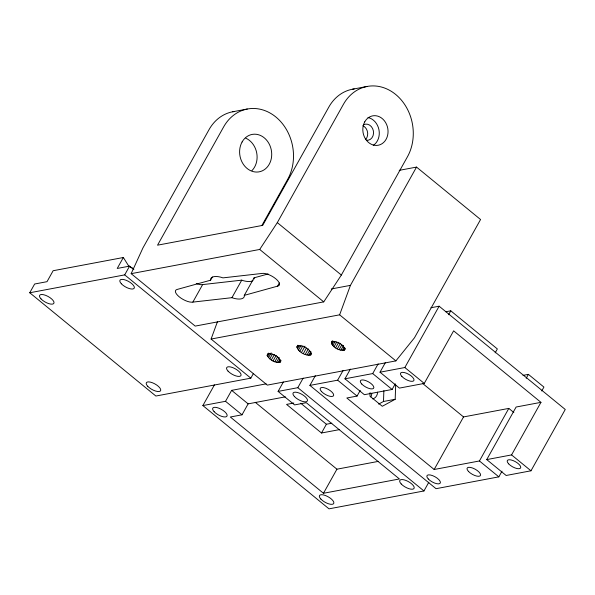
<?xml version="1.0" encoding="UTF-8"?>
<svg xmlns="http://www.w3.org/2000/svg" width="595" height="595" viewBox="0 0 595 595"><rect width="100%" height="100%" fill="white"/><g stroke="black" fill="none" stroke-linecap="round" stroke-linejoin="round"><path stroke-width="0.89" d="M370.097 392.596L369.971 396.196L382.295 406.281L395.192 399.282L395.675 384.891M378.673 404.109L383.507 401.484L383.864 390.692M399.208 170.349L416.53 167.091L480.567 219.518L414.462 337.796L395.883 360.89L267.348 385.106L211.091 339.046L217.443 321.709M211.091 339.046L339.626 314.829L350.433 285.362L416.53 167.091M131.16 273.663L259.703 249.454L277.315 222.619L343.412 104.341A44.878 37.582 79.3 0 1 395.63 94.419A44.878 37.582 79.3 0 1 407.449 156.775L341.351 275.046L323.739 301.881L195.197 326.097L131.16 273.663L142.934 247.929L209.031 129.658A44.878 37.582 79.3 0 1 234.445 111.496M253.492 373.377L250.822 378.16L155.875 396.039L29.75 292.77L34.644 284.008L47.012 281.68L53.133 270.725L123.351 257.501L128.832 266.24L133.667 268.724M123.351 257.501L117.23 268.449L129.591 266.121L133.86 269.624M29.75 292.77L124.697 274.883L129.591 266.121M212.378 277.017L210.593 280.2L177.332 289.401A10.881 4.195 29.2 0 0 179.251 296.853A10.881 4.195 29.2 0 0 192.854 302.111L202.642 284.589L241.734 280.156L243.898 280.847A19.04 7.348 29.2 0 0 253.009 280.498M261.867 225.512L287.675 179.34A44.878 37.582 79.3 0 0 275.857 116.984A44.878 37.582 79.3 0 0 223.638 126.906L157.541 245.177L262.707 225.371L328.812 107.093A44.878 37.582 79.3 0 1 354.226 88.938M192.854 302.111L231.938 297.679L241.734 280.156M231.938 297.679L234.103 298.37A19.04 7.348 29.2 0 0 244.329 296.444L244.307 295.351L254.095 277.828L268.107 273.953M428.846 482.203L423.952 490.964L329.005 508.844L202.873 405.574L214.453 384.868M244.307 295.351L277.575 286.15L279.353 282.967M202.873 405.574L225.52 401.305L231.641 390.357L266.091 383.864M267.148 355.49L267.572 353.988C272.54 352.872 279.412 356.517 280.632 361.559L280.186 362.184C275.24 363.381 269.498 359.811 267.148 355.49L268.479 353.095M267.624 356.531L269.401 353.348M268.524 357.684L271.194 352.902M269.788 358.859L272.458 354.077M271.335 359.982L274.451 354.412M283.346 382.012L278.103 391.406L294.592 404.905L306.284 402.703L399.423 478.968L323.464 493.277L230.325 417.013L242.009 414.812L248.13 403.864L285.303 396.858M273.053 360.979L276.169 355.408M274.83 361.782L277.501 357M276.541 362.325L279.211 357.55M278.066 362.586L279.851 359.402M279.315 362.541L280.647 360.146M280.186 362.184L281.078 360.592M296.942 346.818L297.418 346.141C302.736 344.936 310.107 348.849 311.408 354.248L310.932 354.925C305.614 356.122 298.251 352.21 296.942 346.818L297.835 345.226M296.964 347.748L298.296 345.353M297.47 348.863L299.255 345.68M298.437 350.098L301.107 345.316M299.798 351.355L302.914 345.784M301.449 352.56L305.012 346.193M303.294 353.631L306.41 348.053M305.198 354.486L308.314 348.908M307.027 355.074L309.697 350.291M308.664 355.349L310.895 351.37M309.995 355.297L311.334 352.909M278.103 391.406L297.82 387.687L303.16 378.13M331.4 342.512L331.839 341.887C336.807 340.764 343.679 344.416 344.899 349.451L344.453 350.083C339.492 351.199 332.612 347.554 331.4 342.512L332.285 340.92M331.415 343.382L332.754 340.995M331.891 344.423L333.669 341.24M502.002 471.195L498.841 476.855L436.031 488.688L309.906 385.411L315.313 375.728M332.791 345.576L335.015 341.589M334.055 346.751L336.733 341.976M335.602 347.874L338.719 342.304M337.32 348.871L340.437 343.3M339.098 349.674L341.768 344.892M340.809 350.217L343.479 345.442M342.341 350.477L344.118 347.294M343.583 350.433L344.914 348.038M344.453 350.083L345.345 348.484M309.906 385.411L337.655 380.183L343.077 370.477M395.281 383.805L392.112 389.472L364.363 394.693L344.959 378.807L350.381 369.101M293.818 403.038L286.567 404.407L321.493 433.004L326.387 424.242L331.832 423.224M498.841 476.855L479.436 460.969L434.157 469.492L346.833 397.995L357.06 396.069L360.22 390.409M344.959 378.807L372.708 373.578L378.137 363.88M540.952 402.346L516.118 407.025L486.74 459.593L511.574 454.915L540.952 402.346L453.628 330.85L424.25 383.418L399.416 388.096L380.012 372.202L385.441 362.504M323.464 493.277L336.934 469.187L378.524 461.348M380.012 372.202L404.845 367.524L439.125 306.202L565.25 409.472L530.978 470.801L506.144 475.479L486.74 459.593M448.593 314.725L450.779 310.821L497.353 348.945L495.166 352.857M434.157 469.492L463.535 416.931L508.814 408.401L513.842 412.521M479.436 460.969L508.814 408.401M526.211 378.279L528.397 374.367L543.919 387.077L541.733 390.989M232.69 111.778L247.297 109.034M352.471 89.22L367.078 86.468M331.289 288.969L350.433 285.362M430.906 307.749L439.125 306.202M445.774 311.758L450.779 310.821M383.507 401.484L395.192 399.282M523.005 375.386L528.397 374.367M321.493 433.004L339.626 429.59M277.315 222.619L341.351 275.046M404.845 367.524L424.25 383.418M511.574 454.915L530.978 470.801M259.703 249.454L323.739 301.881M339.626 314.829L395.883 360.89M422.733 383.522L463.535 416.931M372.708 373.578L392.112 389.472M337.655 380.183L357.06 396.069M297.82 387.687L423.952 490.964M300.728 403.231L326.387 424.242M124.697 274.883L250.822 378.16M255.255 402.309L336.934 469.187M231.641 390.357L248.13 403.864M225.52 401.305L242.009 414.812M254.095 277.828L254.117 278.921M210.593 280.2L210.578 279.107A19.04 7.348 29.2 0 1 220.797 277.181L222.961 277.872L262.045 273.44A10.881 4.195 29.2 0 1 275.656 278.691A10.881 4.195 29.2 0 1 277.575 286.15M367.985 117.542A14.957 12.525 79.3 0 1 378.978 129.874A14.957 12.525 79.3 0 1 373.258 145.381M362.868 125.731A8.159 6.835 79.3 0 1 365.501 139.617M363.463 124.794A8.159 6.835 79.3 0 1 373.385 130.937A8.159 6.835 79.3 0 1 366.401 140.286M245.809 138.189A19.04 15.946 79.3 0 1 251.953 170.587M202.642 284.589A10.881 4.195 29.2 0 1 196.238 283.503M377.602 392.179A7.616 6.374 79.3 0 1 372.604 398.873M371.763 393.28A7.616 6.374 79.3 0 1 370.774 396.939M242.076 141.997A19.04 15.946 79.3 0 0 255.024 171.962A19.04 15.946 79.3 0 0 269.87 145.403A19.04 15.946 79.3 0 0 242.076 141.997M364.757 121.819A14.957 12.525 79.3 0 0 374.939 145.358A14.957 12.525 79.3 0 0 386.601 124.496A14.957 12.525 79.3 0 0 364.757 121.819M468.444 471.389A7.616 2.938 29.2 0 0 480.106 475.896A7.616 2.938 29.2 0 0 472.854 468.109A7.616 2.938 29.2 0 0 468.444 471.389M361.723 384.006A7.616 2.938 29.2 0 0 373.385 388.513A7.616 2.938 29.2 0 0 366.126 380.726A7.616 2.938 29.2 0 0 361.723 384.006M428.274 478.96A7.616 2.938 29.2 0 0 439.936 483.46A7.616 2.938 29.2 0 0 432.684 475.673A7.616 2.938 29.2 0 0 428.274 478.96M401.885 376.442A7.616 2.938 29.2 0 0 413.555 380.941A7.616 2.938 29.2 0 0 406.296 373.154A7.616 2.938 29.2 0 0 401.885 376.442M508.613 463.825A7.616 2.938 29.2 0 0 520.275 468.332A7.616 2.938 29.2 0 0 513.016 460.545A7.616 2.938 29.2 0 0 508.613 463.825M321.553 391.57A7.616 2.938 29.2 0 0 333.215 396.077A7.616 2.938 29.2 0 0 325.956 388.29A7.616 2.938 29.2 0 0 321.553 391.57M228.078 371.154A8.159 3.146 29.2 0 0 240.573 375.981A8.159 3.146 29.2 0 0 232.801 367.636A8.159 3.146 29.2 0 0 228.078 371.154M121.35 283.77A8.159 3.146 29.2 0 0 133.853 288.597A8.159 3.146 29.2 0 0 126.073 280.252A8.159 3.146 29.2 0 0 121.35 283.77M147.738 386.289A8.159 3.146 29.2 0 0 160.233 391.116A8.159 3.146 29.2 0 0 152.461 382.771A8.159 3.146 29.2 0 0 147.738 386.289M41.018 298.898A8.159 3.146 29.2 0 0 53.513 303.725A8.159 3.146 29.2 0 0 45.741 295.38A8.159 3.146 29.2 0 0 41.018 298.898M401.201 483.958A8.159 3.146 29.2 0 0 413.704 488.785A8.159 3.146 29.2 0 0 405.924 480.44A8.159 3.146 29.2 0 0 401.201 483.958M214.141 411.703A8.159 3.146 29.2 0 0 226.636 416.53A8.159 3.146 29.2 0 0 218.863 408.185A8.159 3.146 29.2 0 0 214.141 411.703M320.869 499.086A8.159 3.146 29.2 0 0 333.364 503.913A8.159 3.146 29.2 0 0 325.591 495.576A8.159 3.146 29.2 0 0 320.869 499.086M294.48 396.575A8.159 3.146 29.2 0 0 306.975 401.402A8.159 3.146 29.2 0 0 299.203 393.057A8.159 3.146 29.2 0 0 294.48 396.575"/></g></svg>
